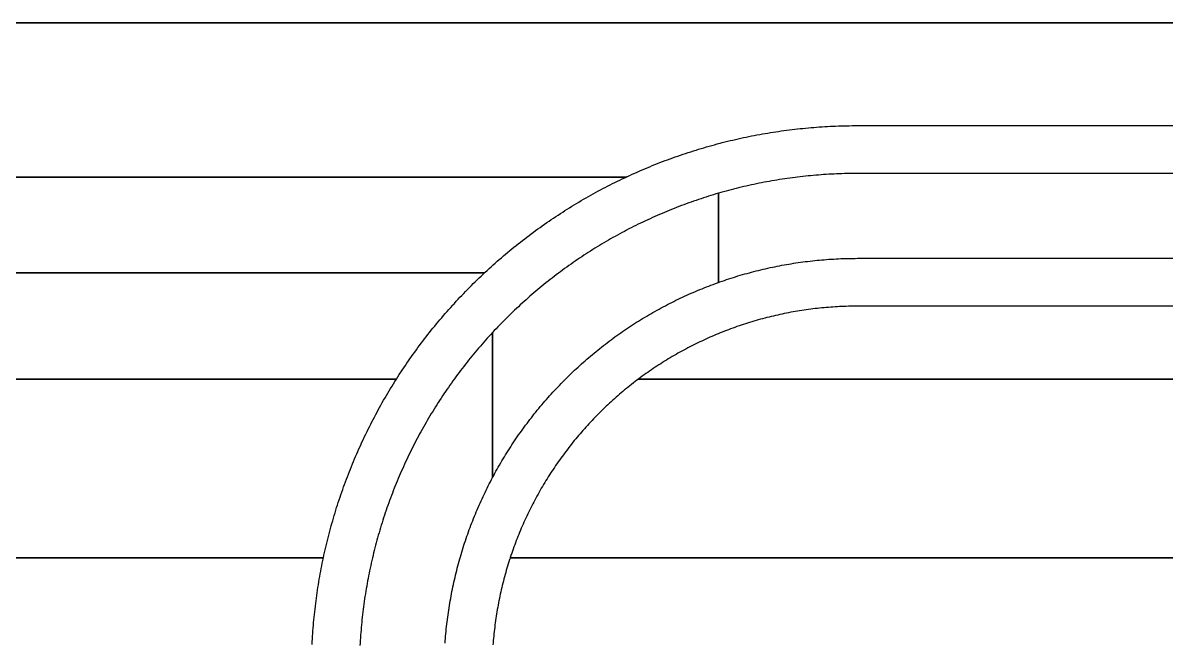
# Model space of a CAD drawing. Extents: x -3400 to 6900, y -3400 to 6900.
# Drawn here: x -1551.3 to -1216.9, y -387.5 to -206 of the extents above; entities that cross this region are included whole.
import ezdxf

# ---------------------------------------------------------------- set-up
doc = ezdxf.new("R2010")
doc.units = 0
doc.layers.add('XOR', color=1, linetype='CONTINUOUS')

# ---------------------------------------------------------------- blocks, each defined once
blk = doc.blocks.new('CHIP_XOR')
at = {"layer": '5'}
for points in [[(-2334.91, -306.0335), (-358.839, -306.0335)], [(-358.839, -306.0335), (-2334.91, -306.0335)], [(-1837.5, -351.1225), (-1474.842, -351.1225), (-1474.541, -350.9815), (-1473.8155, -350.6465), (-1473.088, -350.315), (-1472.3595, -349.9875), (-1471.629, -349.663), (-1470.897, -349.3425), (-1470.1635, -349.026), (-1469.428, -348.7125), (-1468.6915, -348.403), (-1467.953, -348.0975), (-1467.2135, -347.795), (-1466.472, -347.497), (-1465.729, -347.202), (-1464.985, -346.911), (-1464.239, -346.624), (-1463.492, -346.3405), (-1462.7435, -346.0605), (-1461.9935, -345.7845), (-1461.2425, -345.5125), (-1460.4895, -345.244), (-1459.7355, -344.979), (-1458.9805, -344.718), (-1458.224, -344.461), (-1457.466, -344.2075), (-1456.7065, -343.958), (-1455.9465, -343.712), (-1455.185, -343.47), (-1454.422, -343.232), (-1453.658, -342.9975), (-1452.893, -342.767), (-1452.1265, -342.5405), (-1451.359, -342.3175), (-1450.5905, -342.0985), (-1449.821, -341.883), (-1449.0505, -341.672), (-1448.2785, -341.4645), (-1447.506, -341.261), (-1447.353, -341.2215), (-1446.732, -341.061), (-1445.9575, -340.865), (-1445.1815, -340.673), (-1444.405, -340.485), (-1443.6275, -340.301), (-1442.849, -340.1205), (-1442.0695, -339.944), (-1441.289, -339.7715), (-1440.508, -339.603), (-1439.726, -339.4385), (-1438.9435, -339.2775), (-1438.16, -339.1205), (-1437.3755, -338.9675), (-1436.5905, -338.8185), (-1435.8045, -338.6735), (-1435.018, -338.5325), (-1434.2305, -338.395), (-1433.4425, -338.262), (-1432.654, -338.1325), (-1431.865, -338.007), (-1431.075, -337.8855), (-1430.2845, -337.768), (-1429.4935, -337.6545), (-1428.702, -337.545), (-1427.91, -337.4395), (-1427.1175, -337.3375), (-1426.324, -337.24), (-1425.5305, -337.146), (-1424.7365, -337.0565), (-1423.942, -336.9705), (-1423.147, -336.889), (-1422.352, -336.811), (-1421.556, -336.737), (-1420.76, -336.6675), (-1419.9635, -336.6015), (-1419.167, -336.5395), (-1418.37, -336.4815), (-1417.5725, -336.4275), (-1416.775, -336.3775), (-1415.9775, -336.332), (-1415.179, -336.29), (-1414.381, -336.252), (-1413.5825, -336.218), (-1412.784, -336.188), (-1411.9855, -336.162), (-1411.1865, -336.14), (-1410.3875, -336.122), (-1409.5885, -336.108), (-1408.7895, -336.098), (-1407.9905, -336.092), (-1407.1915, -336.09), (-433.1625, -336.09)], [(-433.1625, -350.09), (-1407.1915, -350.09), (-1407.9545, -350.092), (-1408.7175, -350.098), (-1409.4805, -350.108), (-1410.2435, -350.122), (-1411.0065, -350.14), (-1411.7695, -350.162), (-1412.532, -350.188), (-1413.2945, -350.218), (-1414.057, -350.252), (-1414.819, -350.2895), (-1415.581, -350.3315), (-1416.3425, -350.3775), (-1417.104, -350.4275), (-1417.8655, -350.4815), (-1418.626, -350.5395), (-1419.387, -350.601), (-1420.147, -350.667), (-1420.907, -350.737), (-1421.6665, -350.8105), (-1422.4255, -350.8885), (-1423.1845, -350.97), (-1423.9425, -351.056), (-1424.7005, -351.1455), (-1425.458, -351.239), (-1426.2145, -351.337), (-1426.971, -351.4385), (-1427.727, -351.544), (-1428.482, -351.6535), (-1429.2365, -351.767), (-1429.9905, -351.8845), (-1430.744, -352.0055), (-1431.497, -352.131), (-1432.249, -352.26), (-1433.0005, -352.3935), (-1433.751, -352.5305), (-1434.501, -352.6715), (-1435.25, -352.8165), (-1435.9985, -352.9655), (-1436.746, -353.118), (-1437.493, -353.275), (-1438.239, -353.4355), (-1438.9845, -353.6), (-1439.7285, -353.7685), (-1440.472, -353.9405), (-1441.2145, -354.117), (-1441.956, -354.297), (-1442.6965, -354.481), (-1443.436, -354.669), (-1444.175, -354.8605), (-1444.9125, -355.056), (-1445.649, -355.2555), (-1446.3845, -355.459), (-1447.119, -355.666), (-1447.8525, -355.877), (-1447.8525, -381.952), (-1447.458, -381.811), (-1446.8015, -381.5815), (-1446.143, -381.3555), (-1445.484, -381.133), (-1444.8235, -380.9145), (-1444.1615, -380.7), (-1443.4985, -380.4895), (-1442.834, -380.2825), (-1442.1685, -380.079), (-1441.502, -379.88), (-1440.8345, -379.6845), (-1440.1655, -379.4925), (-1439.4955, -379.305), (-1438.8245, -379.121), (-1438.1525, -378.941), (-1437.4795, -378.7645), (-1436.8055, -378.5925), (-1436.13, -378.424), (-1435.454, -378.259), (-1434.777, -378.0985), (-1434.0995, -377.942), (-1433.4205, -377.789), (-1432.741, -377.64), (-1432.0605, -377.495), (-1431.379, -377.354), (-1430.697, -377.2165), (-1430.014, -377.0835), (-1429.3305, -376.954), (-1428.646, -376.8285), (-1427.961, -376.707), (-1427.2755, -376.5895), (-1426.589, -376.476), (-1425.9015, -376.3665), (-1425.214, -376.2605), (-1424.5255, -376.159), (-1423.837, -376.061), (-1423.1475, -375.9675), (-1422.4575, -375.8775), (-1421.767, -375.7915), (-1421.076, -375.71), (-1420.3845, -375.632), (-1419.693, -375.558), (-1419.0005, -375.488), (-1418.308, -375.422), (-1417.615, -375.36), (-1416.9215, -375.302), (-1416.228, -375.248), (-1415.534, -375.198), (-1414.8395, -375.152), (-1414.145, -375.11), (-1413.4505, -375.072), (-1412.7555, -375.038), (-1412.0605, -375.008), (-1411.365, -374.982), (-1410.6695, -374.96), (-1409.974, -374.942), (-1409.2785, -374.928), (-1408.583, -374.918), (-1407.887, -374.912), (-1407.1915, -374.91), (-433.1625, -374.91)], [(-2334.91, -379.1515), (-1516.2925, -379.1515), (-1516.123, -378.9925), (-1515.537, -378.449), (-1514.9485, -377.9085), (-1514.3575, -377.371), (-1513.7635, -376.836), (-1513.167, -376.3045), (-1512.5675, -375.776), (-1511.9655, -375.25), (-1511.361, -374.7275), (-1510.754, -374.208), (-1510.144, -373.6915), (-1509.532, -373.178), (-1508.917, -372.6675), (-1508.2995, -372.16), (-1507.6795, -371.656), (-1507.057, -371.155), (-1506.4325, -370.657), (-1505.805, -370.162), (-1505.175, -369.67), (-1504.5425, -369.1815), (-1503.908, -368.696), (-1503.2705, -368.214), (-1502.631, -367.735), (-1501.989, -367.259), (-1501.3445, -366.7865), (-1500.698, -366.317), (-1500.0485, -365.851), (-1499.3975, -365.388), (-1498.7435, -364.9285), (-1498.0875, -364.472), (-1497.4295, -364.019), (-1496.769, -363.569), (-1496.106, -363.1225), (-1495.441, -362.6795), (-1494.774, -362.24), (-1494.1045, -361.8035), (-1493.433, -361.37), (-1492.759, -360.9405), (-1492.083, -360.514), (-1491.405, -360.091), (-1490.725, -359.6715), (-1490.043, -359.2555), (-1489.3585, -358.8425), (-1488.6725, -358.4335), (-1487.984, -358.0275), (-1487.2935, -357.625), (-1486.601, -357.226), (-1485.907, -356.8305), (-1485.2105, -356.4385), (-1484.512, -356.05), (-1483.812, -355.665), (-1483.11, -355.2835), (-1482.4055, -354.905), (-1481.7, -354.5305), (-1481.271, -354.306), (-1480.992, -354.16), (-1480.2825, -353.7925), (-1479.571, -353.4285), (-1478.8575, -353.068), (-1478.1425, -352.7115), (-1477.4255, -352.3585), (-1476.707, -352.009), (-1475.9865, -351.663), (-1475.2645, -351.3205), (-1474.842, -351.1225), (-1837.5, -351.1225)], [(-2334.91, -410.2095), (-1542.0485, -410.2095), (-1541.6545, -409.592), (-1541.2215, -408.9205), (-1540.785, -408.251), (-1540.345, -407.5835), (-1539.902, -406.9185), (-1539.4555, -406.256), (-1539.006, -405.5955), (-1538.5525, -404.937), (-1538.0965, -404.281), (-1537.6365, -403.6275), (-1537.174, -402.976), (-1536.7075, -402.327), (-1536.2385, -401.68), (-1535.7655, -401.036), (-1535.29, -400.394), (-1534.811, -399.754), (-1534.3285, -399.117), (-1533.843, -398.482), (-1533.3545, -397.85), (-1532.863, -397.22), (-1532.368, -396.5925), (-1531.87, -395.9675), (-1531.369, -395.345), (-1530.8645, -394.725), (-1530.357, -394.1075), (-1529.8465, -393.493), (-1529.333, -392.8805), (-1528.8165, -392.271), (-1528.297, -391.6635), (-1527.7745, -391.059), (-1527.249, -390.457), (-1526.72, -389.858), (-1526.1885, -389.2615), (-1525.654, -388.6675), (-1525.5185, -388.5185), (-1525.1165, -388.076), (-1524.576, -387.4875), (-1524.0325, -386.9015), (-1523.486, -386.3185), (-1522.9365, -385.738), (-1522.3845, -385.1605), (-1521.8295, -384.5855), (-1521.2715, -384.0135), (-1520.7105, -383.444), (-1520.147, -382.8775), (-1519.5805, -382.314), (-1519.011, -381.7535), (-1518.439, -381.1955), (-1517.864, -380.64), (-1517.2865, -380.088), (-1516.706, -379.5385), (-1516.2925, -379.1515), (-2334.91, -379.1515)], [(-433.1625, -388.91), (-1407.1915, -388.91), (-1407.845, -388.912), (-1408.4985, -388.918), (-1409.152, -388.928), (-1409.805, -388.942), (-1410.4585, -388.96), (-1411.1115, -388.982), (-1411.7645, -389.008), (-1412.4175, -389.038), (-1413.07, -389.0715), (-1413.7225, -389.1095), (-1414.3745, -389.1515), (-1415.0265, -389.1975), (-1415.678, -389.2475), (-1416.3295, -389.301), (-1416.9805, -389.359), (-1417.631, -389.421), (-1418.281, -389.4865), (-1418.931, -389.5565), (-1419.5805, -389.63), (-1420.229, -389.708), (-1420.8775, -389.7895), (-1421.5255, -389.875), (-1422.173, -389.965), (-1422.8195, -390.0585), (-1423.466, -390.156), (-1424.1115, -390.2575), (-1424.7565, -390.3625), (-1425.4005, -390.472), (-1426.0445, -390.585), (-1426.6875, -390.7025), (-1427.3295, -390.8235), (-1427.971, -390.9485), (-1428.6115, -391.0775), (-1429.2515, -391.2105), (-1429.8905, -391.347), (-1430.5285, -391.488), (-1431.166, -391.6325), (-1431.8025, -391.781), (-1432.438, -391.9335), (-1433.0725, -392.0895), (-1433.706, -392.2495), (-1434.3385, -392.4135), (-1434.9705, -392.5815), (-1435.601, -392.7535), (-1436.2305, -392.929), (-1436.859, -393.1085), (-1437.486, -393.2915), (-1438.1125, -393.4785), (-1438.7375, -393.6695), (-1439.361, -393.864), (-1439.984, -394.0625), (-1440.605, -394.265), (-1441.2255, -394.471), (-1441.844, -394.681), (-1442.462, -394.895), (-1443.078, -395.112), (-1443.693, -395.3335), (-1444.3065, -395.5585), (-1444.919, -395.787), (-1445.5295, -396.0195), (-1446.139, -396.256), (-1446.747, -396.4955), (-1447.353, -396.7395), (-1447.958, -396.9865), (-1448.5615, -397.2375), (-1449.1635, -397.4925), (-1449.7635, -397.7505), (-1450.3625, -398.013), (-1450.9595, -398.2785), (-1451.555, -398.548), (-1452.1485, -398.821), (-1452.7405, -399.0975), (-1453.331, -399.3775), (-1453.92, -399.6615), (-1454.5065, -399.949), (-1455.092, -400.2395), (-1455.6755, -400.5345), (-1456.257, -400.8325), (-1456.8365, -401.134), (-1457.4145, -401.4395), (-1457.9905, -401.748), (-1458.5645, -402.06), (-1459.1365, -402.376), (-1459.707, -402.695), (-1460.2755, -403.018), (-1460.8415, -403.344), (-1461.406, -403.674), (-1461.968, -404.007), (-1462.5285, -404.3435), (-1463.0865, -404.6835), (-1463.6425, -405.0265), (-1464.1965, -405.3735), (-1464.7485, -405.7235), (-1465.298, -406.077), (-1465.8455, -406.4335), (-1466.391, -406.794), (-1466.934, -407.1575), (-1467.475, -407.524), (-1468.0135, -407.8945), (-1468.55, -408.2675), (-1469.084, -408.6445), (-1469.6155, -409.0245), (-1470.145, -409.4075), (-1470.672, -409.794), (-1471.1965, -410.1835), (-1471.2315, -410.2095), (1657.3345, -410.2095)], [(-1527.8265, -487.4905), (-1527.7765, -486.7965), (-1527.7225, -486.103), (-1527.6645, -485.4095), (-1527.6025, -484.7165), (-1527.5365, -484.024), (-1527.4665, -483.332), (-1527.393, -482.64), (-1527.315, -481.9485), (-1527.233, -481.2575), (-1527.147, -480.567), (-1527.0575, -479.877), (-1526.9635, -479.188), (-1526.866, -478.499), (-1526.764, -477.8105), (-1526.6585, -477.123), (-1526.549, -476.436), (-1526.435, -475.7495), (-1526.3175, -475.0635), (-1526.196, -474.3785), (-1526.0705, -473.694), (-1525.9415, -473.0105), (-1525.808, -472.3275), (-1525.671, -471.6455), (-1525.53, -470.9645), (-1525.3845, -470.284), (-1525.236, -469.604), (-1525.083, -468.9255), (-1524.926, -468.2475), (-1524.7655, -467.5705), (-1524.601, -466.8945), (-1524.4325, -466.2195), (-1524.26, -465.5455), (-1524.084, -464.872), (-1523.904, -464.2), (-1523.72, -463.529), (-1523.532, -462.859), (-1523.3405, -462.1905), (-1523.145, -461.5225), (-1522.9455, -460.856), (-1522.7425, -460.1905), (-1522.5355, -459.5265), (-1522.3245, -458.863), (-1522.11, -458.2015), (-1521.8915, -457.541), (-1521.6695, -456.8815), (-1521.4435, -456.2235), (-1521.2135, -455.5665), (-1520.98, -454.9115), (-1520.7425, -454.2575), (-1520.5015, -453.6045), (-1520.2565, -452.9535), (-1520.008, -452.3035), (-1519.7555, -451.655), (-1519.4995, -451.008), (-1519.24, -450.3625), (-1518.9765, -449.7185), (-1518.709, -449.0765), (-1518.4385, -448.4355), (-1518.164, -447.796), (-1517.8855, -447.1585), (-1517.6035, -446.5225), (-1517.318, -445.888), (-1517.029, -445.255), (-1516.736, -444.624), (-1516.4395, -443.9945), (-1516.1395, -443.3665), (-1515.836, -442.7405), (-1515.5285, -442.1165), (-1515.2175, -441.494), (-1514.903, -440.8735), (-1514.585, -440.2545), (-1514.2635, -439.6375), (-1513.9385, -439.0225), (-1513.9385, -396.6055), (-1513.9545, -396.623), (-1514.4725, -397.183), (-1514.9875, -397.746), (-1515.5, -398.312), (-1516.009, -398.8805), (-1516.515, -399.4515), (-1517.018, -400.0255), (-1517.5185, -400.6015), (-1518.0155, -401.1805), (-1518.5095, -401.762), (-1519.0005, -402.3465), (-1519.4885, -402.933), (-1519.9735, -403.5225), (-1520.455, -404.114), (-1520.934, -404.7085), (-1521.4095, -405.305), (-1521.882, -405.9045), (-1522.351, -406.506), (-1522.8175, -407.1105), (-1523.2805, -407.717), (-1523.74, -408.326), (-1524.1965, -408.9375), (-1524.65, -409.5515), (-1525.1, -410.1675), (-1525.547, -410.786), (-1525.991, -411.407), (-1526.431, -412.03), (-1526.8685, -412.6555), (-1527.302, -413.2835), (-1527.733, -413.9135), (-1528.16, -414.5455), (-1528.584, -415.18), (-1529.0045, -415.817), (-1529.422, -416.456), (-1529.836, -417.097), (-1530.2465, -417.74), (-1530.6535, -418.3855), (-1531.0575, -419.033), (-1531.458, -419.6825), (-1531.855, -420.3345), (-1532.2485, -420.988), (-1532.639, -421.644), (-1533.0255, -422.302), (-1533.409, -422.9615), (-1533.7885, -423.6235), (-1534.165, -424.2875), (-1534.538, -424.953), (-1534.907, -425.621), (-1535.273, -426.2905), (-1535.6355, -426.962), (-1535.9945, -427.6355), (-1536.3495, -428.311), (-1536.7015, -428.988), (-1537.0495, -429.667), (-1537.3945, -430.348), (-1537.7355, -431.0305), (-1538.073, -431.715), (-1538.407, -432.4015), (-1538.737, -433.089), (-1539.064, -433.779), (-1539.387, -434.47), (-1539.7065, -435.163), (-1540.0225, -435.858), (-1540.3345, -436.554), (-1540.643, -437.252), (-1540.948, -437.9515), (-1541.249, -438.653), (-1541.547, -439.3555), (-1541.8405, -440.06), (-1542.131, -440.7655), (-1542.4175, -441.473), (-1542.7, -442.1815), (-1542.979, -442.892), (-1543.2545, -443.6035), (-1543.526, -444.3165), (-1543.794, -445.0315), (-1544.058, -445.747), (-1544.3185, -446.4645), (-1544.575, -447.183), (-1544.828, -447.903), (-1545.077, -448.6245), (-1545.3225, -449.347), (-1545.564, -450.071), (-1545.8015, -450.796), (-1546.0355, -451.5225), (-1546.2655, -452.25), (-1546.492, -452.979), (-1546.7145, -453.709), (-1546.933, -454.44), (-1547.1475, -455.172), (-1547.3585, -455.9055), (-1547.566, -456.64), (-1547.769, -457.3755), (-1547.9685, -458.112), (-1548.164, -458.85), (-1548.356, -459.5885), (-1548.5435, -460.328), (-1548.7275, -461.0685), (-1548.908, -461.81), (-1549.084, -462.5525), (-1549.2565, -463.296), (-1549.4245, -464.0405), (-1549.589, -464.7855), (-1549.75, -465.5315), (-1549.9065, -466.2785), (-1550.0595, -467.026), (-1550.208, -467.7745), (-1550.353, -468.524), (-1550.494, -469.2735), (-1550.6315, -470.0245), (-1550.7645, -470.776), (-1550.8935, -471.528), (-1551.019, -472.2805), (-1551.1405, -473.034), (-1551.2575, -473.788), (-1551.371, -474.5425), (-1551.4805, -475.298), (-1551.586, -476.0535), (-1551.688, -476.81), (-1551.7855, -477.567), (-1551.879, -478.324), (-1551.969, -479.082), (-1552.0545, -479.8405), (-1552.1365, -480.599), (-1552.214, -481.358), (-1552.288, -482.1175), (-1552.3575, -482.8775), (-1552.4235, -483.638), (-1552.4855, -484.3985), (-1552.5435, -485.1595), (-1552.597, -485.9205), (-1552.647, -486.682), (-1552.693, -487.444), (-1552.735, -488.2055)], [(-1837.5, -462.5), (-1563.418, -462.5), (-1563.253, -461.7355), (-1563.0805, -460.955), (-1562.904, -460.176), (-1562.724, -459.3975), (-1562.5395, -458.6195), (-1562.3515, -457.843), (-1562.1595, -457.0675), (-1561.9635, -456.2925), (-1561.764, -455.519), (-1561.5605, -454.746), (-1561.353, -453.9745), (-1561.1415, -453.2035), (-1560.9265, -452.434), (-1560.7075, -451.6655), (-1560.4845, -450.898), (-1560.2575, -450.132), (-1560.027, -449.3665), (-1559.793, -448.6025), (-1559.5545, -447.84), (-1559.3125, -447.0785), (-1559.067, -446.318), (-1558.817, -445.559), (-1558.564, -444.801), (-1558.3065, -444.0445), (-1558.0455, -443.289), (-1557.781, -442.535), (-1557.5125, -441.7825), (-1557.24, -441.031), (-1556.964, -440.281), (-1556.6845, -439.5325), (-1556.401, -438.7855), (-1556.1135, -438.0395), (-1555.8225, -437.2955), (-1555.528, -436.5525), (-1555.2295, -435.8115), (-1554.9275, -435.0715), (-1554.6215, -434.3335), (-1554.312, -433.5965), (-1553.999, -432.8615), (-1553.682, -432.1275), (-1553.3615, -431.3955), (-1553.0375, -430.665), (-1552.7095, -429.9365), (-1552.3925, -429.2405), (-1552.378, -429.2095), (-1552.043, -428.484), (-1551.704, -427.76), (-1551.362, -427.038), (-1551.016, -426.3175), (-1550.6665, -425.599), (-1550.313, -424.882), (-1549.9565, -424.167), (-1549.596, -423.454), (-1549.2325, -422.7425), (-1548.865, -422.0325), (-1548.494, -421.325), (-1548.1195, -420.619), (-1547.7415, -419.915), (-1547.36, -419.2125), (-1546.975, -418.5125), (-1546.5865, -417.814), (-1546.194, -417.118), (-1545.7985, -416.4235), (-1545.4, -415.731), (-1544.9975, -415.0405), (-1544.5915, -414.3525), (-1544.182, -413.666), (-1543.7695, -412.9815), (-1543.353, -412.2995), (-1542.9335, -411.6195), (-1542.5105, -410.9415), (-1542.084, -410.2655), (-1542.0485, -410.2095), (-2334.91, -410.2095)], [(1657.3345, -410.2095), (-1471.2315, -410.2095), (-1471.719, -410.576), (-1472.239, -410.972), (-1472.7565, -411.3715), (-1473.2715, -411.7735), (-1473.784, -412.179), (-1474.294, -412.5875), (-1474.8015, -412.9995), (-1475.3065, -413.414), (-1475.809, -413.832), (-1476.309, -414.253), (-1476.8065, -414.677), (-1477.301, -415.104), (-1477.793, -415.534), (-1478.2825, -415.967), (-1478.7695, -416.403), (-1479.2535, -416.842), (-1479.735, -417.284), (-1480.2135, -417.7285), (-1480.6895, -418.1765), (-1481.163, -418.627), (-1481.6335, -419.0805), (-1482.101, -419.537), (-1482.566, -419.9965), (-1483.0285, -420.4585), (-1483.4875, -420.9235), (-1483.944, -421.391), (-1484.3975, -421.8615), (-1484.848, -422.335), (-1485.296, -422.811), (-1485.741, -423.2895), (-1486.1825, -423.771), (-1486.6215, -424.2555), (-1487.0575, -424.742), (-1487.4905, -425.2315), (-1487.9205, -425.7235), (-1488.348, -426.2185), (-1488.7715, -426.7155), (-1489.1925, -427.2155), (-1489.6105, -427.718), (-1490.0255, -428.223), (-1490.437, -428.7305), (-1490.8455, -429.2405), (-1491.251, -429.7535), (-1491.6535, -430.2685), (-1492.0525, -430.7855), (-1492.4485, -431.3055), (-1492.8415, -431.828), (-1493.231, -432.3525), (-1493.6175, -432.8795), (-1494.0005, -433.409), (-1494.3805, -433.941), (-1494.757, -434.475), (-1495.1305, -435.011), (-1495.5005, -435.55), (-1495.8675, -436.0905), (-1496.231, -436.634), (-1496.591, -437.179), (-1496.948, -437.7265), (-1497.301, -438.2765), (-1497.6515, -438.828), (-1497.998, -439.382), (-1498.3415, -439.938), (-1498.6815, -440.4965), (-1499.018, -441.0565), (-1499.351, -441.619), (-1499.6805, -442.183), (-1500.0065, -442.7495), (-1500.3295, -443.3175), (-1500.6485, -443.888), (-1500.9645, -444.46), (-1501.2765, -445.034), (-1501.5855, -445.61), (-1501.8905, -446.188), (-1502.1925, -446.768), (-1502.4905, -447.3495), (-1502.785, -447.933), (-1503.076, -448.518), (-1503.3635, -449.105), (-1503.647, -449.6935), (-1503.9275, -450.284), (-1504.204, -450.876), (-1504.477, -451.47), (-1504.746, -452.0655), (-1505.012, -452.6625), (-1505.274, -453.261), (-1505.5325, -453.8615), (-1505.787, -454.463), (-1506.038, -455.0665), (-1506.2855, -455.6715), (-1506.529, -456.278), (-1506.769, -456.886), (-1507.005, -457.495), (-1507.2375, -458.106), (-1507.4665, -458.718), (-1507.691, -459.3315), (-1507.9125, -459.9465), (-1508.13, -460.563), (-1508.3435, -461.1805), (-1508.5535, -461.7995), (-1508.7595, -462.4195), (-1508.786, -462.5), (-62.5, -462.5)], [(-1566.735, -487.8455), (-1566.693, -487.0475), (-1566.647, -486.2495), (-1566.597, -485.452), (-1566.543, -484.655), (-1566.485, -483.858), (-1566.4235, -483.061), (-1566.3575, -482.2645), (-1566.2875, -481.4685), (-1566.2135, -480.673), (-1566.136, -479.8775), (-1566.054, -479.0825), (-1565.968, -478.288), (-1565.8785, -477.494), (-1565.7845, -476.7005), (-1565.687, -475.9075), (-1565.5855, -475.1145), (-1565.48, -474.3225), (-1565.37, -473.531), (-1565.2565, -472.74), (-1565.139, -471.9495), (-1565.0175, -471.1595), (-1564.8925, -470.3705), (-1564.763, -469.582), (-1564.6295, -468.794), (-1564.4925, -468.007), (-1564.351, -467.22), (-1564.206, -466.4345), (-1564.057, -465.6495), (-1563.904, -464.865), (-1563.747, -464.0815), (-1563.5865, -463.2985), (-1563.4215, -462.5165), (-1563.418, -462.5), (-2334.91, -462.5)], [(1687.748, -462.5), (-1508.786, -462.5), (-1508.917, -462.903), (-1508.962, -463.041), (-1509.1605, -463.6635), (-1509.355, -464.2875), (-1509.546, -464.9125), (-1509.733, -465.5385), (-1509.9165, -466.166), (-1510.096, -466.7945), (-1510.2715, -467.424), (-1510.443, -468.0545), (-1510.611, -468.686), (-1510.775, -469.3185), (-1510.935, -469.952), (-1511.0915, -470.5865), (-1511.2435, -471.222), (-1511.392, -471.8585), (-1511.537, -472.496), (-1511.6775, -473.134), (-1511.814, -473.773), (-1511.947, -474.413), (-1512.076, -475.054), (-1512.201, -475.695), (-1512.3225, -476.3375), (-1512.4395, -476.9805), (-1512.5525, -477.624), (-1512.662, -478.2685), (-1512.7675, -478.913), (-1512.869, -479.559), (-1512.9665, -480.205), (-1513.06, -480.852), (-1513.1495, -481.499), (-1513.235, -482.147), (-1513.317, -482.7955), (-1513.3945, -483.4445), (-1513.468, -484.0935), (-1513.538, -484.7435), (-1513.604, -485.3935), (-1513.6655, -486.0445), (-1513.7235, -486.695), (-1513.7775, -487.3465), (-1513.827, -487.998)]]:
    blk.add_lwpolyline(points, dxfattribs=at)
blk.add_lwpolyline([(-1513.61, -438.409), (-1513.2775, -437.7975), (-1512.942, -437.1885), (-1512.603, -436.581), (-1512.26, -435.975), (-1511.914, -435.3715), (-1511.5645, -434.77), (-1511.2115, -434.1705), (-1510.855, -433.573), (-1510.495, -432.9775), (-1510.1315, -432.3845), (-1509.7645, -431.793), (-1509.3945, -431.204), (-1509.021, -430.617), (-1508.644, -430.032), (-1508.264, -429.4495), (-1507.88, -428.869), (-1507.493, -428.291), (-1507.103, -427.715), (-1506.7095, -427.141), (-1506.3125, -426.5695), (-1505.912, -426.0005), (-1505.509, -425.4335), (-1505.102, -424.869), (-1504.692, -424.307), (-1504.279, -423.747), (-1503.8625, -423.1895), (-1503.443, -422.6345), (-1503.0205, -422.082), (-1502.5945, -421.532), (-1502.1655, -420.984), (-1501.733, -420.439), (-1501.2975, -419.896), (-1500.859, -419.356), (-1500.4175, -418.8185), (-1499.973, -418.283), (-1499.525, -417.7505), (-1499.0745, -417.2205), (-1498.6205, -416.693), (-1498.1635, -416.1685), (-1497.704, -415.6465), (-1497.241, -415.127), (-1496.775, -414.61), (-1496.306, -414.096), (-1495.8345, -413.5845), (-1495.3595, -413.076), (-1494.882, -412.57), (-1494.4015, -412.067), (-1493.918, -411.5665), (-1493.432, -411.069), (-1492.9425, -410.574), (-1492.4505, -410.082), (-1491.956, -409.593), (-1491.4585, -409.1065), (-1490.958, -408.623), (-1490.4545, -408.1425), (-1489.949, -407.665), (-1489.44, -407.1905), (-1488.9285, -406.7185), (-1488.4145, -406.2495), (-1487.898, -405.784), (-1487.3785, -405.321), (-1486.856, -404.861), (-1486.3315, -404.404), (-1485.804, -403.9505), (-1485.274, -403.4995), (-1484.7415, -403.052), (-1484.2065, -402.607), (-1483.6685, -402.1655), (-1483.1285, -401.727), (-1482.586, -401.2915), (-1482.0405, -400.8595), (-1481.493, -400.4305), (-1480.9425, -400.0045), (-1480.39, -399.5815), (-1479.835, -399.162), (-1479.2775, -398.7455), (-1478.718, -398.3325), (-1478.1555, -397.9225), (-1477.591, -397.516), (-1477.0245, -397.1125), (-1476.455, -396.7125), (-1475.8835, -396.3155), (-1475.31, -395.922), (-1474.734, -395.5315), (-1474.1555, -395.1445), (-1473.575, -394.761), (-1472.9925, -394.3805), (-1472.4075, -394.0035), (-1471.8205, -393.63), (-1471.2315, -393.26), (-1470.6405, -392.893), (-1470.047, -392.53), (-1469.4515, -392.17), (-1468.854, -391.8135), (-1468.2545, -391.4605), (-1467.653, -391.1105), (-1467.0495, -390.7645), (-1466.444, -390.422), (-1465.8365, -390.0825), (-1465.227, -389.747), (-1464.6155, -389.415), (-1464.0025, -389.086), (-1463.387, -388.761), (-1462.77, -388.4395), (-1462.1515, -388.1215), (-1461.5305, -387.807), (-1460.9085, -387.496), (-1460.284, -387.189), (-1459.658, -386.885), (-1459.0305, -386.585), (-1458.401, -386.2885), (-1457.7695, -385.996), (-1457.137, -385.7065), (-1456.5025, -385.421), (-1455.8665, -385.139), (-1455.2285, -384.861), (-1454.5895, -384.5865), (-1453.9485, -384.3155), (-1453.306, -384.0485), (-1452.662, -383.785), (-1452.0165, -383.525), (-1451.3695, -383.269), (-1450.721, -383.0165), (-1450.0715, -382.768), (-1449.42, -382.523), (-1448.7675, -382.282), (-1448.1135, -382.045), (-1447.8525, -381.952), (-1447.8525, -355.877), (-1448.5845, -356.0915), (-1449.316, -356.3105), (-1450.046, -356.533), (-1450.7745, -356.759), (-1451.502, -356.9895), (-1452.2285, -357.223), (-1452.9535, -357.461), (-1453.6775, -357.7025), (-1454.4, -357.9475), (-1455.1215, -358.197), (-1455.8415, -358.4495), (-1456.56, -358.706), (-1457.2775, -358.9665), (-1457.9935, -359.2305), (-1458.708, -359.4985), (-1459.421, -359.77), (-1460.133, -360.0455), (-1460.843, -360.3245), (-1461.552, -360.6075), (-1462.259, -360.894), (-1462.965, -361.184), (-1463.669, -361.478), (-1464.372, -361.7755), (-1465.073, -362.0765), (-1465.7725, -362.3815), (-1466.4705, -362.69), (-1467.167, -363.0025), (-1467.8615, -363.318), (-1468.5545, -363.6375), (-1469.246, -363.961), (-1469.9355, -364.2875), (-1470.6235, -364.618), (-1471.3095, -364.952), (-1471.994, -365.2895), (-1472.6765, -365.6305), (-1473.3575, -365.975), (-1474.0365, -366.3235), (-1474.7135, -366.675), (-1475.389, -367.0305), (-1476.0625, -367.389), (-1476.734, -367.7515), (-1477.4035, -368.1175), (-1478.0715, -368.487), (-1478.7375, -368.8595), (-1479.401, -369.236), (-1480.063, -369.616), (-1480.723, -369.999), (-1481.3805, -370.386), (-1482.0365, -370.776), (-1482.6905, -371.1695), (-1483.342, -371.5665), (-1483.9915, -371.967), (-1484.639, -372.371), (-1485.2845, -372.778), (-1485.928, -373.1885), (-1486.569, -373.6025), (-1487.208, -374.02), (-1487.8445, -374.4405), (-1488.479, -374.8645), (-1489.1115, -375.292), (-1489.7415, -375.7225), (-1490.369, -376.1565), (-1490.9945, -376.5935), (-1491.6175, -377.034), (-1492.2385, -377.4775), (-1492.857, -377.9245), (-1493.4735, -378.3745), (-1494.087, -378.828), (-1494.6985, -379.2845), (-1495.3075, -379.7445), (-1495.9145, -380.2075), (-1496.5185, -380.6735), (-1497.12, -381.143), (-1497.7195, -381.615), (-1498.3165, -382.091), (-1498.9105, -382.5695), (-1499.5025, -383.0515), (-1500.0915, -383.536), (-1500.6785, -384.024), (-1501.2625, -384.515), (-1501.844, -385.009), (-1502.423, -385.5065), (-1502.9995, -386.0065), (-1503.573, -386.5095), (-1504.144, -387.016), (-1504.7125, -387.525), (-1505.2785, -388.037), (-1505.8415, -388.552), (-1506.402, -389.07), (-1506.9595, -389.591), (-1507.5145, -390.115), (-1508.0665, -390.6415), (-1508.616, -391.171), (-1509.1625, -391.7035), (-1509.7065, -392.239), (-1510.2475, -392.777), (-1510.7855, -393.318), (-1511.321, -393.862), (-1511.8535, -394.4085), (-1512.383, -394.958), (-1512.91, -395.51), (-1513.4335, -396.065), (-1513.9385, -396.6055), (-1513.9385, -439.0225)], close=True, dxfattribs=at)

msp = doc.modelspace()

# ---------------------------------------------------------------- block references
at = {"layer": 'XOR'}
msp.add_blockref('CHIP_XOR', (100, 100), dxfattribs=at)

doc.saveas('drawing.dxf')
